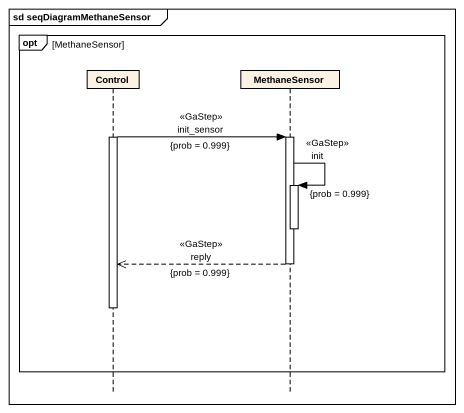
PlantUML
@startuml
mainframe sd seqDiagramMethaneSensor
hide footbox
participant "Control" as Control_
participant MethaneSensor

opt MethaneSensor
  activate Control_
  Control_ -> MethaneSensor : init_sensor\n<<GaStep>>\n{prob = 0.999}
  activate MethaneSensor
  MethaneSensor -> MethaneSensor : init\n<<GaStep>>\n{prob = 0.999}
  activate MethaneSensor
  deactivate MethaneSensor
  MethaneSensor -->> Control_ : reply\n<<GaStep>>\n{prob = 0.999}
  deactivate MethaneSensor
  deactivate Control_
end
@enduml
